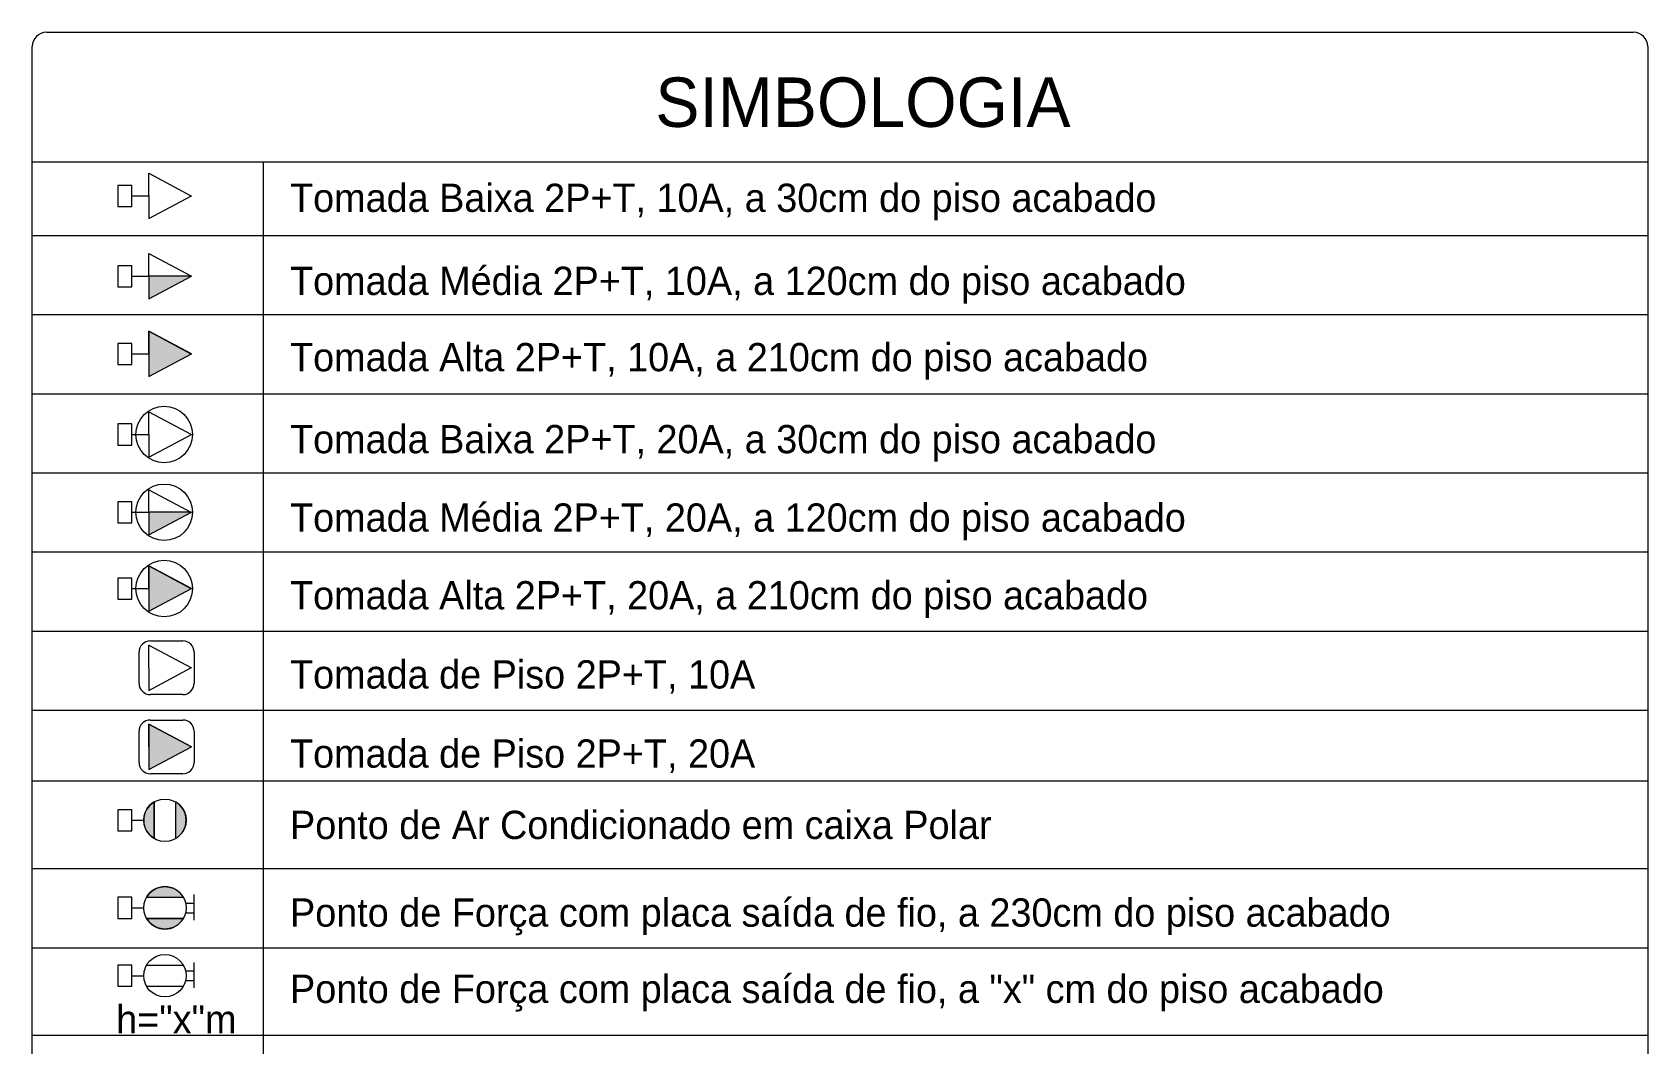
# Model space of a CAD drawing. Header units: metres. Extents: x 4 to 151, y -16 to 34.
# Drawn here: x 3.92 to 9.64, y 4.8 to 8.38 of the extents above; entities that cross this region are included whole.
import ezdxf

# ---------------------------------------------------------------- set-up
doc = ezdxf.new("R2010")
doc.units = ezdxf.units.M
for name, color, linetype, lineweight in [('A-DETL', 7, 'Continuous', 9), ('A-DETL-GENF', 7, 'Continuous', 9), ('G-ANNO-TEXT', 7, 'Continuous', 9)]:
    doc.layers.add(name, color=color, linetype=linetype, lineweight=lineweight)
doc.layers.add('A-DETL-THIN', color=7, linetype='Continuous', lineweight=20, true_color=0xc0c0c0)
doc.styles.add('Century Gothic', font='GOTHIC.TTF', dxfattribs={"height": 0.1})
doc.styles.add('Century Gothic_2', font='GOTHIC.TTF', dxfattribs={"height": 0.175})

msp = doc.modelspace()

# ---------------------------------------------------------------- hatches: boundary and pattern name
at = {"layer": 'A-DETL-GENF'}
for points in [[(4.3337, 7.4341), (4.4842, 7.5141), (4.3337, 7.5141)], [(4.3337, 7.1591), (4.4842, 7.2391), (4.3337, 7.3191)], [(4.3337, 6.5988), (4.4842, 6.6788), (4.3337, 6.6788)], [(4.3337, 6.3288), (4.4842, 6.4088), (4.3337, 6.4888)], [(4.3337, 5.7688), (4.4842, 5.8488), (4.3337, 5.9288)], [(4.3527, 5.524), (4.3527, 5.6542), (4.3387, 5.6438), (4.3275, 5.6304), (4.3197, 5.6148), (4.3156, 5.5978), (4.3156, 5.5804), (4.3197, 5.5634), (4.3275, 5.5478), (4.3387, 5.5344)], [(4.4277, 5.524), (4.4418, 5.5344), (4.453, 5.5478), (4.4608, 5.5634), (4.4649, 5.5804), (4.4649, 5.5978), (4.4608, 5.6148), (4.453, 5.6304), (4.4418, 5.6438), (4.4277, 5.6542), (4.4277, 5.6148)], [(4.416, 5.3166), (4.4553, 5.3166), (4.4449, 5.3306), (4.4316, 5.3418), (4.416, 5.3497), (4.399, 5.3537), (4.3815, 5.3537), (4.3645, 5.3497), (4.3489, 5.3418), (4.3356, 5.3306), (4.3252, 5.3166), (4.3645, 5.3166)], [(4.399, 5.2045), (4.416, 5.2085), (4.4316, 5.2163), (4.4449, 5.2276), (4.4553, 5.2416), (4.3252, 5.2416), (4.3356, 5.2276), (4.3489, 5.2163), (4.3645, 5.2085), (4.3815, 5.2045)]]:
    msp.add_hatch(color=256, dxfattribs=at).paths.add_polyline_path(points)

# ---------------------------------------------------------------- linework, layer by layer
at = {"layer": 'A-DETL'}
for p, q in [((3.9709, 8.3771), (9.5882, 8.3771)), ((3.9209, -6.2633), (3.9209, 8.3271)), ((9.6382, 8.3271), (9.6382, -6.2633)), ((9.6382, 7.9171), (3.9209, 7.9171)), ((4.7382, 7.9171), (4.7382, -6.3133)), ((9.6382, 7.6571), (3.9209, 7.6571)), ((9.6382, 7.3771), (3.9209, 7.3771)), ((9.6382, 7.0971), (3.9209, 7.0971)), ((9.6382, 6.8171), (3.9209, 6.8171)), ((9.6382, 6.5371), (3.9209, 6.5371)), ((9.6382, 6.2571), (3.9209, 6.2571)), ((9.6382, 5.9771), (3.9209, 5.9771)), ((9.6382, 5.7271), (3.9209, 5.7271)), ((9.6382, 5.4171), (3.9209, 5.4171)), ((9.6382, 5.1371), (3.9209, 5.1371)), ((9.6382, 4.8271), (3.9209, 4.8271))]:
    msp.add_line(p, q, dxfattribs=at)
at = {"layer": 'A-DETL', "color": 5, "true_color": 0x0000ff}
for p, q in [((4.4842, 6.4088), (4.3337, 6.4888)), ((4.3337, 6.4888), (4.3337, 6.3288)), ((4.3337, 6.3288), (4.4842, 6.4088))]:
    msp.add_line(p, q, dxfattribs=at)
at = {"layer": 'A-DETL'}
for centre, start, end in [((3.9709, 8.3271), 90, 180), ((9.5882, 8.3271), 0, 90)]:
    msp.add_arc(centre, 0.05, start, end, dxfattribs=at)
at = {"layer": 'A-DETL-THIN'}
for p, q in [((4.2236, 7.8355), (4.2236, 7.7608)), ((4.2737, 7.8355), (4.2236, 7.8355)), ((4.2737, 7.7608), (4.2737, 7.8355)), ((4.3337, 7.7982), (4.3337, 7.8782)), ((4.3337, 7.8782), (4.4847, 7.7979)), ((4.2737, 7.7982), (4.3337, 7.7982)), ((4.3337, 7.7182), (4.4847, 7.7985)), ((4.3337, 7.7982), (4.3337, 7.7182)), ((4.2236, 7.7608), (4.2737, 7.7608)), ((4.2236, 7.5514), (4.2236, 7.4767)), ((4.2737, 7.5514), (4.2236, 7.5514)), ((4.2737, 7.4767), (4.2737, 7.5514)), ((4.3337, 7.5141), (4.3337, 7.5941)), ((4.3337, 7.5941), (4.4847, 7.5138)), ((4.2737, 7.5141), (4.3337, 7.5141)), ((4.3337, 7.4341), (4.4847, 7.5144)), ((4.4842, 7.5141), (4.3337, 7.5141)), ((4.3337, 7.5141), (4.3337, 7.4341)), ((4.3337, 7.4341), (4.4842, 7.5141)), ((4.3337, 7.5141), (4.3337, 7.4341)), ((4.2236, 7.4767), (4.2737, 7.4767)), ((4.4842, 7.2391), (4.3337, 7.3191)), ((4.3337, 7.3191), (4.3337, 7.1591)), ((4.3337, 7.2391), (4.3337, 7.3191)), ((4.3337, 7.3191), (4.4847, 7.2388)), ((4.2236, 7.2764), (4.2236, 7.2017)), ((4.2737, 7.2764), (4.2236, 7.2764)), ((4.2737, 7.2017), (4.2737, 7.2764)), ((4.2737, 7.2391), (4.3337, 7.2391)), ((4.3337, 7.1591), (4.4847, 7.2394)), ((4.3337, 7.1591), (4.4842, 7.2391)), ((4.3337, 7.2391), (4.3337, 7.1591)), ((4.2236, 7.2017), (4.2737, 7.2017)), ((4.3337, 6.9541), (4.3337, 7.0341)), ((4.3337, 7.0341), (4.4847, 6.9538)), ((4.2236, 6.9914), (4.2236, 6.9167)), ((4.2737, 6.9914), (4.2236, 6.9914)), ((4.2737, 6.9167), (4.2737, 6.9914)), ((4.2737, 6.9541), (4.3337, 6.9541)), ((4.3337, 6.8741), (4.4847, 6.9544)), ((4.3337, 6.9541), (4.3337, 6.8741)), ((4.2236, 6.9167), (4.2737, 6.9167)), ((4.3337, 6.6788), (4.3337, 6.7588)), ((4.3337, 6.7588), (4.4847, 6.6785)), ((4.2236, 6.7161), (4.2236, 6.6415)), ((4.2737, 6.7161), (4.2236, 6.7161)), ((4.2737, 6.6415), (4.2737, 6.7161)), ((4.2236, 6.6415), (4.2737, 6.6415)), ((4.2737, 6.6788), (4.3337, 6.6788)), ((4.3337, 6.5988), (4.4847, 6.6791)), ((4.4842, 6.6788), (4.3337, 6.6788)), ((4.3337, 6.6788), (4.3337, 6.5988)), ((4.3337, 6.5988), (4.4842, 6.6788)), ((4.3337, 6.6788), (4.3337, 6.5988)), ((4.3337, 6.4088), (4.3337, 6.4888)), ((4.3337, 6.4888), (4.4847, 6.4085)), ((4.2236, 6.4461), (4.2236, 6.3715)), ((4.2737, 6.4461), (4.2236, 6.4461)), ((4.2737, 6.3715), (4.2737, 6.4461)), ((4.2737, 6.4088), (4.3337, 6.4088)), ((4.3337, 6.3288), (4.4847, 6.4091)), ((4.3337, 6.4088), (4.3337, 6.3288)), ((4.2236, 6.3715), (4.2737, 6.3715)), ((4.2987, 6.0738), (4.2987, 6.1838)), ((4.3337, 6.1288), (4.3337, 6.2088)), ((4.3337, 6.2088), (4.4847, 6.1285)), ((4.3387, 6.2238), (4.4537, 6.2238)), ((4.4937, 6.1838), (4.4937, 6.0738)), ((4.3337, 6.0488), (4.4847, 6.1291)), ((4.3337, 6.1288), (4.3337, 6.0488)), ((4.4537, 6.0338), (4.3387, 6.0338)), ((4.2987, 5.7938), (4.2987, 5.9038)), ((4.4842, 5.8488), (4.3337, 5.9288)), ((4.3337, 5.9288), (4.3337, 5.7688)), ((4.3337, 5.8488), (4.3337, 5.9288)), ((4.3337, 5.9288), (4.4847, 5.8485)), ((4.3387, 5.9438), (4.4537, 5.9438)), ((4.4937, 5.9038), (4.4937, 5.7938)), ((4.3337, 5.7688), (4.4847, 5.8491)), ((4.3337, 5.7688), (4.4842, 5.8488)), ((4.3337, 5.8488), (4.3337, 5.7688)), ((4.4537, 5.7538), (4.3387, 5.7538)), ((4.2236, 5.6264), (4.2236, 5.5517)), ((4.2737, 5.6264), (4.2236, 5.6264)), ((4.2737, 5.5517), (4.2737, 5.6264)), ((4.3527, 5.524), (4.3527, 5.6542)), ((4.3527, 5.6542), (4.3527, 5.524)), ((4.4277, 5.6542), (4.4277, 5.524)), ((4.4277, 5.6542), (4.4277, 5.524)), ((4.2236, 5.5517), (4.2737, 5.5517)), ((4.2737, 5.5891), (4.3151, 5.5891)), ((4.4934, 5.236), (4.4934, 5.326)), ((4.2236, 5.3164), (4.2236, 5.2417)), ((4.2737, 5.3164), (4.2236, 5.3164)), ((4.2737, 5.2417), (4.2737, 5.3164)), ((4.2737, 5.2791), (4.3151, 5.2791)), ((4.3252, 5.3166), (4.4553, 5.3166)), ((4.3252, 5.3166), (4.4553, 5.3166)), ((4.4634, 5.296), (4.4934, 5.296)), ((4.4634, 5.2621), (4.4934, 5.2621)), ((4.2236, 5.2417), (4.2737, 5.2417)), ((4.4553, 5.2416), (4.3252, 5.2416)), ((4.3252, 5.2416), (4.4553, 5.2416)), ((4.2236, 5.0764), (4.2236, 5.0017)), ((4.2737, 5.0764), (4.2236, 5.0764)), ((4.2737, 5.0017), (4.2737, 5.0764)), ((4.2737, 5.0391), (4.3151, 5.0391)), ((4.3252, 5.0766), (4.4553, 5.0766)), ((4.4634, 5.056), (4.4934, 5.056)), ((4.4934, 4.996), (4.4934, 5.086)), ((4.2236, 5.0017), (4.2737, 5.0017)), ((4.3252, 5.0016), (4.4553, 5.0016)), ((4.4634, 5.0221), (4.4934, 5.0221))]:
    msp.add_line(p, q, dxfattribs=at)
for centre, radius in [((4.3878, 6.9541), 0.1), ((4.3878, 6.6788), 0.1), ((4.3878, 6.4088), 0.1), ((4.3902, 5.5891), 0.0751), ((4.3902, 5.2791), 0.0751), ((4.3902, 5.0391), 0.0751)]:
    msp.add_circle(centre, radius, dxfattribs=at)
for centre, radius, start, end in [((4.3387, 6.1838), 0.04, 90, 180), ((4.4537, 6.1838), 0.04, 0, 90), ((4.3387, 6.0738), 0.04, 180, 270), ((4.4537, 6.0738), 0.04, 270, 0), ((4.3387, 5.9038), 0.04, 90, 180), ((4.4537, 5.9038), 0.04, 0, 90), ((4.3387, 5.7938), 0.04, 180, 270), ((4.4537, 5.7938), 0.04, 270, 0), ((4.3902, 5.5891), 0.0751, 119.9481, 240.0519), ((4.3902, 5.5891), 0.0751, 299.9481, 60.0519), ((4.3902, 5.2791), 0.0751, 29.9481, 150.0519), ((4.3902, 5.2791), 0.0751, 209.9481, 330.0519)]:
    msp.add_arc(centre, radius, start, end, dxfattribs=at)

# ---------------------------------------------------------------- texts
at = {"layer": 'G-ANNO-TEXT', "insert": (6.126, 8.2173), "char_height": 0.175, "width": 1.875949, "attachment_point": 1, "style": 'Century Gothic_2', "bg_fill": 3, "box_fill_scale": 1.25, "bg_fill_color": 256, "bg_fill_true_color": 13158600, "bg_fill_transparency": 0}
msp.add_mtext('SIMBOLOGIA', dxfattribs=at)
at = {"layer": 'G-ANNO-TEXT', "char_height": 0.1, "attachment_point": 1, "style": 'Century Gothic'}
for s, insert, width in [('Tomada Baixa 2P+T, 10A, a 30cm do piso acabado', (4.8331, 7.8415), 4.256961), ('Tomada Média 2P+T, 10A, a 120cm do piso acabado', (4.8331, 7.5477), 4.445357), ('Tomada Alta 2P+T, 10A, a 210cm do piso acabado', (4.8331, 7.2777), 4.224893), ('Tomada Baixa 2P+T, 20A, a 30cm do piso acabado', (4.8331, 6.9877), 4.256961), ('Tomada Média 2P+T, 20A, a 120cm do piso acabado', (4.8331, 6.7102), 4.445357), ('Tomada Alta 2P+T, 20A, a 210cm do piso acabado', (4.8331, 6.4352), 4.224893), ('Tomada de Piso 2P+T, 10A', (4.8331, 6.1552), 2.160548), ('Tomada de Piso 2P+T, 20A', (4.8331, 5.8752), 2.160548), ('Ponto de Ar Condicionado em caixa Polar', (4.8331, 5.6227), 3.547467), ('Ponto de Força com placa saída de fio, a 230cm do piso acabado', (4.8331, 5.3127), 5.631855), ('Ponto de Força com placa saída de fio, a "x" cm do piso acabado', (4.8331, 5.0427), 5.579745), ('h="x"m', (4.2179, 4.9346), 0.561181)]:
    msp.add_mtext(s, dxfattribs=dict(at, insert=insert, width=width))

doc.saveas('drawing.dxf')
